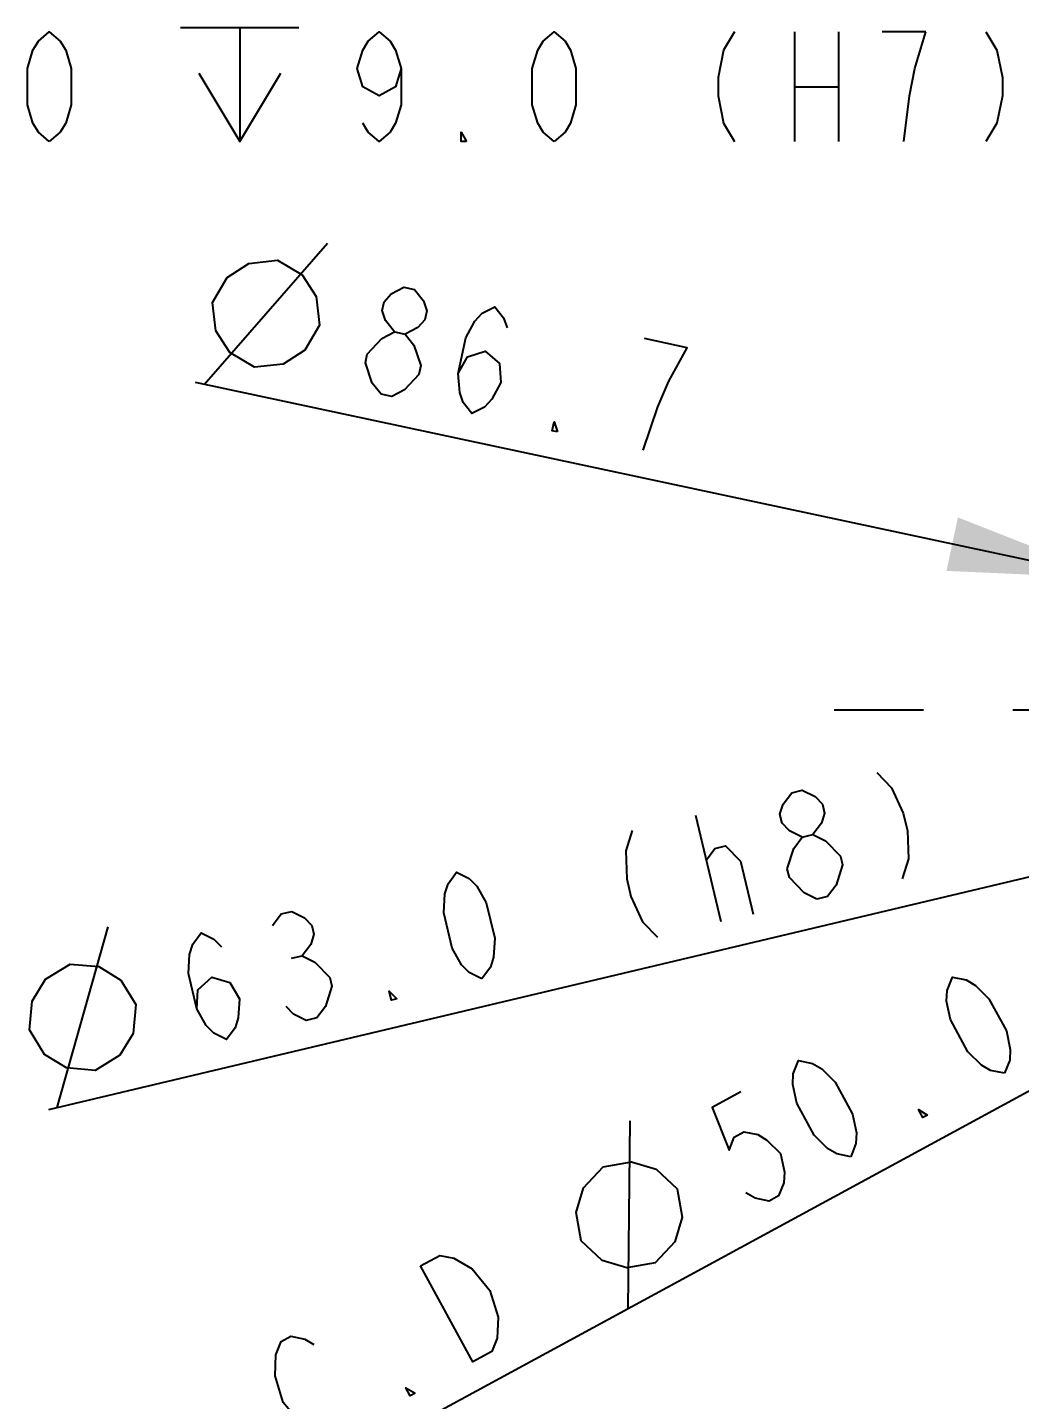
# Model space of a CAD drawing. Header units: millimetres. Extents: x 0 to 1173, y -4 to 841.
# Drawn here: x 474.9 to 529.4, y 616.5 to 691.8 of the extents above; entities that cross this region are included whole.
import ezdxf

# ---------------------------------------------------------------- set-up
doc = ezdxf.new("R2010")
doc.units = ezdxf.units.MM
doc.header["$LTSCALE"] = 65.395
doc.linetypes.add('CENTER', pattern=[0.6, 0.375, -0.075, 0.075, -0.075])
doc.layers.get('0').update_dxf_attribs({"linetype": 'CONTINUOUS'})
for name, color, linetype in [('ALL_AXES', 7, 'CONTINUOUS'), ('ALL_NOTES', 7, 'CONTINUOUS'), ('DRAFT_DIMS', 7, 'CONTINUOUS')]:
    doc.layers.add(name, color=color, linetype=linetype)
doc.styles.get("Standard").update_dxf_attribs({"font": 'txt', "width": 0.8})
doc.dimstyles.new('DIMSTYLE_3', dxfattribs={"dimtxt": 6, "dimasz": 9, "dimexe": 0.5, "dimexo": 0, "dimtad": 1, "dimdec": 1, "dimlfac": 1.25, "dimzin": 0, "dimdsep": 46, "dimtxsty": 'Standard', "dimblk": '_FILLED', "dimblk1": '_FILLED', "dimblk2": '_FILLED', "dimcen": 0.09, "dimadec": 0, "dimazin": 0, "dimtp": 0.01, "dimtm": 0.01, "dimtfac": 1, "dimtdec": 1, "dimtmove": 0, "dimatfit": 2, "dimldrblk": '_FILLED', "dimfxl": 0, "dimtolj": 1, "dimtzin": 0, "dimarcsym": 0})

# ---------------------------------------------------------------- blocks, each defined once
blk = doc.blocks.new('_FILLED')
at = {"color": 0, "linetype": 'ByBlock'}
blk.add_solid([(0, 0), (-1, 0.1667), (-1, -0.1667)], dxfattribs=at)
blk = doc.blocks.new('*D3')
at = {"layer": 'DRAFT_DIMS', "color": 2, "linetype": 'Continuous'}
for p, q in [((568.411, 654.311), (484.163, 672.289)), ((534.495, 661.549), (534.495, 661.549)), ((534.495, 661.549), (568.411, 654.311)), ((602.327, 647.074), (568.411, 654.311)), ((568.411, 654.311), (614.063, 644.57)), ((602.327, 647.074), (602.327, 647.074))]:
    blk.add_line(p, q, dxfattribs=at)
at = {"layer": 'DRAFT_DIMS', "color": 2, "linetype": 'Continuous', "xscale": 9, "yscale": 9, "zscale": 9}
for p, rotation in [((534.495, 661.549), 347.9551746231), ((602.327, 647.074), 167.9551746231)]:
    blk.add_blockref('_FILLED', p, dxfattribs=dict(at, rotation=rotation))
blk = doc.blocks.new('*D4')
at = {"layer": 'DRAFT_DIMS', "color": 2, "linetype": 'Continuous'}
for p, q in [((592.93, 660.131), (568.411, 654.311)), ((568.411, 654.311), (476.099, 632.401)), ((543.892, 648.492), (568.411, 654.311))]:
    blk.add_line(p, q, dxfattribs=at)
at = {"layer": 'DRAFT_DIMS', "color": 2, "linetype": 'Continuous', "xscale": 9, "yscale": 9, "zscale": 9}
for p, rotation in [((592.93, 660.131), 13.3522041222), ((543.892, 648.492), 193.3522041222)]:
    blk.add_blockref('_FILLED', p, dxfattribs=dict(at, rotation=rotation))
blk = doc.blocks.new('*D5')
at = {"layer": 'DRAFT_DIMS', "color": 2, "linetype": 'Continuous'}
for p, q in [((576.362, 664.086), (568.411, 654.311)), ((568.411, 654.311), (511.741, 584.65)), ((560.46, 644.537), (568.411, 654.311))]:
    blk.add_line(p, q, dxfattribs=at)
at = {"layer": 'DRAFT_DIMS', "color": 2, "linetype": 'Continuous', "xscale": 9, "yscale": 9, "zscale": 9}
for p, rotation in [((576.362, 664.086), 50.8713301049), ((560.46, 644.537), 230.8713301049)]:
    blk.add_blockref('_FILLED', p, dxfattribs=dict(at, rotation=rotation))
blk = doc.blocks.new('*D6')
at = {"layer": 'DRAFT_DIMS', "color": 2, "linetype": 'Continuous'}
for p, q in [((585.99, 663.849), (568.411, 654.311)), ((568.411, 654.311), (482.166, 607.518)), ((550.832, 644.774), (568.411, 654.311))]:
    blk.add_line(p, q, dxfattribs=at)
at = {"layer": 'DRAFT_DIMS', "color": 2, "linetype": 'Continuous', "xscale": 9, "yscale": 9, "zscale": 9}
for p, rotation in [((585.99, 663.849), 28.4825864315), ((550.832, 644.774), 208.4825864315)]:
    blk.add_blockref('_FILLED', p, dxfattribs=dict(at, rotation=rotation))

msp = doc.modelspace()

# ---------------------------------------------------------------- linework, layer by layer
at = {"layer": 'ALL_AXES', "color": 7, "linetype": 'CENTER'}
msp.add_line((553.5485, 654.3114), (517.2932, 654.3114), dxfattribs=at)
at = {"layer": 'ALL_NOTES', "color": 2, "linetype": 'Continuous'}
for p, q in [((483.3475, 691.7693), (489.8475, 691.7693)), ((486.5975, 691.7693), (486.5975, 685.5193)), ((517.0475, 691.5193), (517.0475, 685.5193)), ((519.4475, 691.5193), (519.4475, 685.5193)), ((524.2475, 691.5193), (521.8474, 691.5193)), ((517.0475, 688.5193), (519.4475, 688.5193))]:
    msp.add_line(p, q, dxfattribs=at)
for points in [[(476.1475, 685.5193), (475.5475, 686.0193), (475.2475, 686.5193), (474.9475, 687.5193), (474.9475, 689.5193), (475.2475, 690.5193), (475.5475, 691.0193), (476.1475, 691.5193), (476.7475, 691.0193), (477.0475, 690.5193), (477.3475, 689.5193), (477.3475, 687.5193), (477.0475, 686.5193), (476.7475, 686.0193), (476.1475, 685.5193)], [(495.4475, 689.5193), (495.1475, 688.5193), (494.2475, 688.0193), (493.3475, 688.5193), (493.0475, 689.5193), (493.3475, 690.5193), (493.6475, 691.0193), (494.2475, 691.5193), (494.8474, 691.0193), (495.1475, 690.5193), (495.4475, 689.5193), (495.4475, 687.5193), (495.1475, 686.5193), (494.8474, 686.0193), (494.2475, 685.5193), (493.6475, 686.0193), (493.3475, 686.5193)], [(503.8475, 685.5193), (503.2475, 686.0193), (502.9475, 686.5193), (502.6475, 687.5193), (502.6475, 689.5193), (502.9475, 690.5193), (503.2475, 691.0193), (503.8475, 691.5193), (504.4475, 691.0193), (504.7474, 690.5193), (505.0475, 689.5193), (505.0475, 687.5193), (504.7474, 686.5193), (504.4475, 686.0193), (503.8475, 685.5193)], [(513.7475, 691.5193), (513.1475, 690.5193), (512.8475, 689.0193), (512.8475, 688.0193), (513.1475, 686.5193), (513.7475, 685.5193)], [(523.0475, 685.5193), (523.3475, 688.0193), (523.6475, 689.5193), (524.2475, 691.5193)], [(527.5474, 691.5193), (528.1475, 690.5193), (528.4475, 689.0193), (528.4475, 688.0193), (528.1475, 686.5193), (527.5474, 685.5193)], [(484.3475, 689.2693), (486.5975, 685.5193), (488.8475, 689.2693)], [(499.0474, 685.5193), (498.7475, 685.5193), (498.7475, 686.0193), (499.0474, 685.5193)]]:
    msp.add_lwpolyline(points, dxfattribs=at)
at = {"layer": 'DRAFT_DIMS', "color": 2, "linetype": 'Continuous'}
for p, q in [((484.6525, 672.185), (491.4206, 679.9433)), ((494.3541, 671.6485), (493.8717, 672.2627)), ((513.017, 642.7052), (511.6313, 648.543)), ((512.2087, 646.1106), (512.677, 646.7356)), ((518.271, 643.9522), (517.5717, 644.3002)), ((476.5851, 632.5164), (479.3715, 642.4277)), ((489.4412, 640.7067), (490.025, 640.8453)), ((507.9197, 621.4911), (508.0225, 631.7863))]:
    msp.add_line(p, q, dxfattribs=at)
for points in [[(485.1026, 676.6902), (485.9047, 678.0528), (487.0913, 678.8222), (488.6626, 678.9981), (490.0253, 678.1961), (490.7945, 677.0094), (490.9705, 675.4381), (490.1684, 674.0754), (488.9818, 673.3062), (487.4105, 673.1302), (486.0478, 673.9323), (485.2785, 675.1189), (485.1026, 676.6902)], [(495.0846, 675.0714), (494.6021, 675.6856), (494.4131, 676.2372), (494.5174, 676.7262), (494.9152, 677.1526), (495.6063, 677.5164), (496.1931, 677.3911), (496.6755, 676.777), (496.8646, 676.2254), (496.7602, 675.7364), (496.3625, 675.3099), (495.6713, 674.9462)], [(498.5856, 672.7905), (499.0877, 673.7059), (500.0723, 674.0071), (500.8481, 673.3303), (500.9328, 672.2897), (500.4307, 671.3743), (500.033, 670.9479), (499.3418, 670.5841), (498.8594, 671.1984), (498.6703, 671.7499), (498.5856, 672.7905), (499.003, 674.7465), (499.5051, 675.6618), (499.9029, 676.0883), (500.594, 676.452), (501.0765, 675.8378), (501.2655, 675.2862)], [(493.598, 673.8549), (494.3934, 674.7076), (495.0846, 675.0714), (495.6713, 674.9462), (496.1538, 674.332)], [(510.152, 672.3673), (511.1562, 674.1981), (508.8091, 674.699)], [(493.8717, 672.2627), (493.4936, 673.3659), (493.598, 673.8549)], [(496.1538, 674.332), (496.5319, 673.2288), (496.4275, 672.7398)], [(496.4275, 672.7398), (495.632, 671.8871), (494.9409, 671.5233), (494.3541, 671.6485)], [(508.7305, 668.5807), (509.5456, 670.963), (510.152, 672.3673)], [(504.0361, 669.5824), (503.7427, 669.645), (503.8471, 670.134), (504.0361, 669.5824)], [(521.5556, 650.8986), (522.3703, 650.0642), (523.0086, 648.674), (523.2396, 647.701), (523.2941, 646.1723), (522.9412, 645.0608)], [(517.4627, 647.3576), (516.7635, 647.7056), (516.3561, 648.1228), (516.2406, 648.6093), (516.417, 649.165), (516.8853, 649.7901), (517.4691, 649.9287), (518.1684, 649.5807), (518.5757, 649.1635), (518.6912, 648.677), (518.5148, 648.1213), (518.0465, 647.4962)], [(508.1286, 647.7116), (507.7758, 646.6001), (507.8303, 645.0714), (508.0612, 644.0984), (508.6995, 642.7082), (509.5143, 641.8738)], [(516.6415, 645.6211), (516.9944, 646.7326), (517.4627, 647.3576), (518.0465, 647.4962), (518.7457, 647.1483)], [(512.677, 646.7356), (513.2608, 646.8742), (514.0755, 646.0398), (514.7683, 643.1209)], [(518.7457, 647.1483), (519.5605, 646.3139), (519.6759, 645.8274)], [(519.6759, 645.8274), (519.3231, 644.7159), (518.8548, 644.0909), (518.271, 643.9522)], [(499.8819, 639.5875), (499.1826, 639.9355), (498.7753, 640.3527), (498.2524, 641.2564), (497.7906, 643.2023), (497.8515, 644.2446), (498.0279, 644.8003), (498.4963, 645.4254), (499.1955, 645.0775), (499.6029, 644.6602), (500.1257, 643.7566), (500.5875, 641.8106), (500.5266, 640.7683), (500.3502, 640.2126), (499.8819, 639.5875)], [(517.5717, 644.3002), (516.757, 645.1346), (516.6415, 645.6211)], [(488.3955, 642.514), (488.8639, 643.1391), (489.4476, 643.2777), (490.1469, 642.9297), (490.5543, 642.5125), (490.6697, 642.0261), (490.4933, 641.4703), (490.025, 640.8453), (490.7242, 640.4973)], [(484.2417, 637.9309), (484.3027, 638.9732), (485.0628, 639.6674), (486.054, 639.3888), (486.5768, 638.4851), (486.5158, 637.4429), (486.3394, 636.8871), (485.8711, 636.2621), (485.1719, 636.61), (484.7645, 637.0272), (484.2417, 637.9309), (483.7798, 639.8768), (483.8408, 640.9191), (484.0172, 641.4748), (484.4855, 642.0999), (485.1848, 641.752), (485.5921, 641.3348)], [(475.0594, 636.7793), (475.1995, 638.3542), (475.9416, 639.5581), (477.2855, 640.391), (478.8605, 640.2509), (480.0644, 639.5089), (480.8972, 638.1649), (480.7572, 636.5899), (480.0151, 635.3861), (478.6712, 634.5532), (477.0962, 634.6932), (475.8923, 635.4353), (475.0594, 636.7793)], [(490.7242, 640.4973), (491.5389, 639.6629), (491.6544, 639.1764)], [(491.6544, 639.1764), (491.3016, 638.0649), (490.8333, 637.4399), (490.2495, 637.3013), (489.5502, 637.6493), (489.1429, 638.0664)], [(528.5632, 634.3981), (527.7973, 634.5514), (527.2952, 634.8478), (526.5546, 635.5837), (525.6008, 637.3416), (525.3876, 638.3636), (525.4129, 638.9462), (525.7018, 639.6718), (526.4676, 639.5185), (526.9698, 639.2221), (527.7103, 638.4862), (528.6641, 636.7283), (528.8773, 635.7062), (528.8521, 635.1236), (528.5632, 634.3981)], [(495.2116, 638.4791), (494.9197, 638.4098), (494.8043, 638.8963), (495.2116, 638.4791)], [(520.1251, 629.8199), (519.3593, 629.9732), (518.8572, 630.2697), (518.1166, 631.0055), (517.1628, 632.7635), (516.9496, 633.7855), (516.9748, 634.368), (517.2638, 635.0937), (518.0296, 634.9403), (518.5317, 634.644), (519.2723, 633.908), (520.2261, 632.1501), (520.4393, 631.128), (520.4141, 630.5455), (520.1251, 629.8199)], [(514.0995, 633.3769), (512.5174, 632.5185), (513.4459, 630.178), (513.7349, 630.9036), (514.2622, 631.1897), (515.028, 631.0364), (515.5302, 630.74), (516.2708, 630.0041), (516.484, 628.982), (516.4587, 628.3995), (516.1698, 627.6739), (515.6424, 627.3877), (514.8766, 627.5411), (514.3745, 627.8375)], [(524.3441, 632.109), (524.0805, 631.9659), (523.842, 632.4054), (524.3441, 632.109)], [(505.3342, 625.208), (505.0584, 626.7649), (505.4605, 628.1208), (506.5405, 629.2756), (508.0973, 629.5514), (509.4532, 629.1494), (510.608, 628.0694), (510.8839, 626.5125), (510.4818, 625.1566), (509.4018, 624.0018), (507.8449, 623.726), (506.489, 624.128), (505.3342, 625.208)], [(496.5203, 623.839), (497.575, 624.4113), (498.3409, 624.258), (499.3451, 623.6651)], [(500.7253, 619.8632), (500.4364, 619.1375), (499.3816, 618.5652), (496.5203, 623.839)], [(499.3451, 623.6651), (500.3241, 622.4897), (500.7758, 621.0282), (500.7253, 619.8632)], [(488.5339, 617.7994), (488.5844, 618.9644), (488.8733, 619.6901), (489.4007, 619.9762), (490.1665, 619.8229), (490.6686, 619.5264)], [(489.9646, 615.1625), (488.9855, 616.3378), (488.5339, 617.7994)], [(496.2174, 616.8484), (495.9537, 616.7054), (495.7152, 617.1449), (496.2174, 616.8484)]]:
    msp.add_lwpolyline(points, dxfattribs=at)

# ---------------------------------------------------------------- dimensions: what is measured, and where the dimension line sits
for p1, p2, text, picture, middle in [((534.4946, 661.549), (602.3274, 647.0739), '%%c<>', '*D3', (484.4765, 673.7563)), ((550.8318, 644.7736), (585.9902, 663.8493), 'P.C.D %%c<>\\P ', '*D6', (481.4508, 608.8367)), ((560.4596, 644.5372), (576.3624, 664.0856), '%%c<> (H7)', '*D5', (510.5769, 585.5963)), ((543.8922, 648.4918), (592.9298, 660.131), '%%c<> (h8)', '*D4', (475.7522, 633.8603))]:
    dim = msp.add_diameter_dim_2p(p1=p1, p2=p2, text=text, dimstyle='DIMSTYLE_3', override={"dimpost": '<>'}, dxfattribs=at)
    dim.commit()
    dim.dimension.update_dxf_attribs({"geometry": picture, "text_midpoint": middle, "dimtype": 163})

doc.saveas('drawing.dxf')
